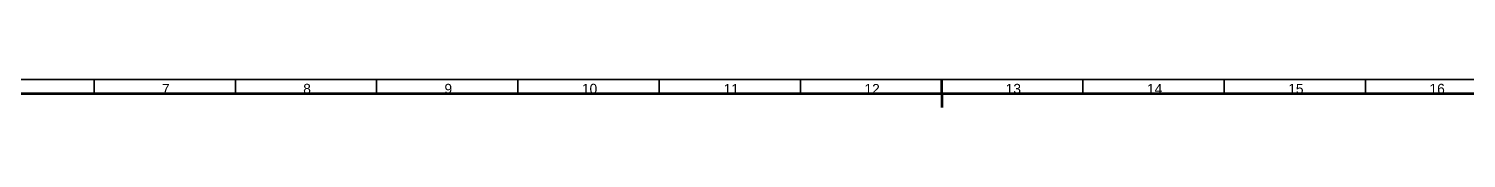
# Model space of a CAD drawing. Header units: millimetres. Extents: x 0 to 1189, y 0 to 841.
# Drawn here: x 271 to 780, y 826 to 836 of the extents above; entities that cross this region are included whole.
import ezdxf

# ---------------------------------------------------------------- set-up
doc = ezdxf.new("R2010")
doc.units = ezdxf.units.MM
doc.layers.add('256', color=7, linetype='Continuous', true_color=0xffffff)
doc.styles.add('Arial', font='Arial')

msp = doc.modelspace()

# ---------------------------------------------------------------- linework, layer by layer
at = {"layer": '256', "color": 18, "linetype": 'Continuous', "lineweight": 35}
for p, q in [((15, 836), (1184, 836)), ((294.5, 836), (294.5, 831)), ((344.5, 836), (344.5, 831)), ((394.5, 836), (394.5, 831)), ((444.5, 836), (444.5, 831)), ((494.5, 836), (494.5, 831)), ((544.5, 836), (544.5, 831)), ((594.5, 836), (594.5, 831)), ((644.5, 836), (644.5, 831)), ((694.5, 836), (694.5, 831)), ((744.5, 836), (744.5, 831))]:
    msp.add_line(p, q, dxfattribs=at)
at = {"layer": '256', "color": 18, "linetype": 'Continuous', "lineweight": 200}
for q in [(594.5, 836), (594.5, 826)]:
    msp.add_line((594.5, 831), q, dxfattribs=at)
at = {"layer": '256', "color": 18, "linetype": 'Continuous', "lineweight": 70}
msp.add_line((20, 831), (1179, 831), dxfattribs=at)

# ---------------------------------------------------------------- texts
at = {"layer": '256', "color": 18, "linetype": 'Continuous', "lineweight": 13, "char_height": 3.5, "attachment_point": 7, "line_spacing_factor": 1.047437, "style": 'Arial'}
for s, insert in [('\\fArial|b0|i0;\\W1.0000;8', (368.500848, 830.864203)), ('\\fArial|b0|i0;\\W1.0000;9', (418.500848, 830.864203)), ('\\fArial|b0|i0;\\W1.0000;10', (467.141196, 830.864203)), ('\\fArial|b0|i0;\\W1.0000;13', (617.141196, 830.864203)), ('\\fArial|b0|i0;\\W1.0000;16', (767.141196, 830.864203)), ('\\fArial|b0|i0;\\W1.0000;7', (318.500848, 830.871365)), ('\\fArial|b0|i0;\\W1.0000;11', (517.322642, 830.864203)), ('\\fArial|b0|i0;\\W1.0000;12', (567.141196, 830.864203)), ('\\fArial|b0|i0;\\W1.0000;14', (667.141196, 830.864203)), ('\\fArial|b0|i0;\\W1.0000;15', (717.141196, 830.864203))]:
    msp.add_mtext(s, dxfattribs=dict(at, insert=insert))

doc.saveas('drawing.dxf')
